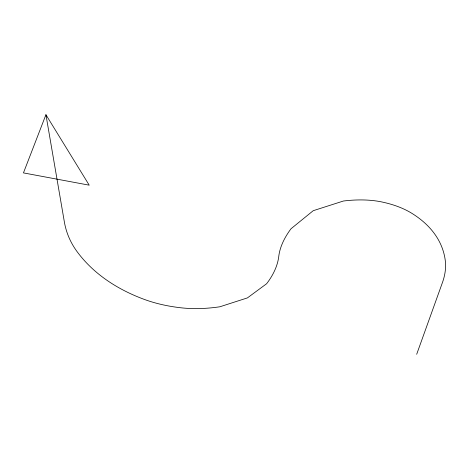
<?xml version="1.0" encoding="UTF-8"?>
<svg xmlns="http://www.w3.org/2000/svg" width="469" height="469" viewBox="0 0 469 469"><rect width="100%" height="100%" fill="white"/><g stroke="black" fill="none" stroke-linecap="round" stroke-linejoin="round"><path stroke-width="0.7" d="M416.683 354.283L442.408 282.649A149.306 74.19 -19.4 0 0 445.222 260.096A227.354 113.51 -17 0 0 412.444 213.688A153.668 78.628 -19.2 0 0 382.399 202.08A101.146 53.138 -20.6 0 0 343.402 201.019L313.239 210.687L291.009 228.761A103.133 54.433 -22.7 0 0 278.774 256.35A114.16 63.174 -15.1 0 1 266.632 283.722L247.403 297.909L219.861 306.779A108.532 61.386 -17.7 0 1 180.612 307.758A177.634 105.038 -19.5 0 1 144.094 299.328A284.818 175.723 -23.6 0 1 77.209 251.806A183.877 112.601 -19 0 1 64.353 221.884L45.927 114.717L23.45 172.897L89.216 185.173L45.927 114.717"/></g></svg>
